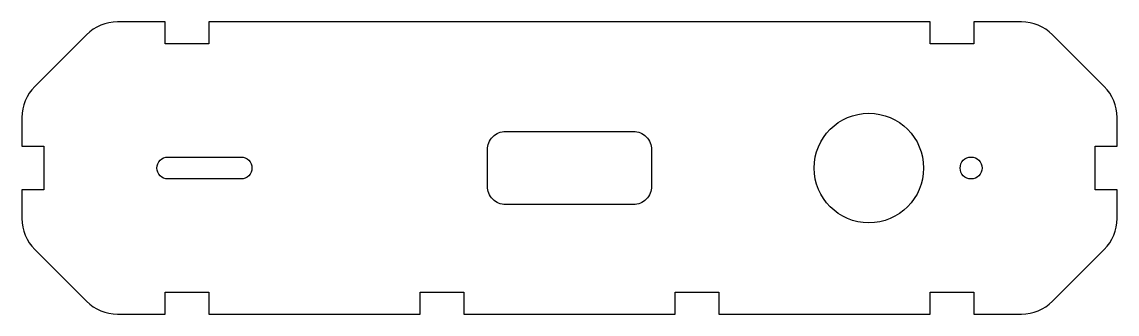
# Model space of a CAD drawing. Header units: millimetres. Extents: x -300 to 300, y -80 to 80.
import ezdxf

# ---------------------------------------------------------------- set-up
doc = ezdxf.new("R2010")
doc.units = ezdxf.units.MM

msp = doc.modelspace()

# ---------------------------------------------------------------- linework, layer by layer
for points in [[(81.85, -68), (81.85, -80), (197.56, -80), (197.56, -68), (221.56, -68), (221.56, -80), (247.63, -80, 0.198912), (264.6, -72.97), (292.97, -44.6, 0.198912), (300, -27.63), (300, -12), (288, -12), (288, 12), (300, 12), (300, 27.63, 0.198912), (292.97, 44.6), (264.6, 72.97, 0.198912), (247.63, 80), (221.56, 80), (221.56, 68), (197.56, 68), (197.56, 80), (-197.56, 80), (-197.56, 68), (-221.56, 68), (-221.56, 80), (-247.63, 80, 0.198912), (-264.6, 72.97), (-292.97, 44.6, 0.198912), (-300, 27.63), (-300, 12), (-288, 12), (-288, -12), (-300, -12), (-300, -27.63, 0.198912), (-292.97, -44.6), (-264.6, -72.97, 0.198912), (-247.63, -80), (-221.56, -80), (-221.56, -68), (-197.56, -68), (-197.56, -80), (-81.85, -80), (-81.85, -68), (-57.85, -68), (-57.85, -80), (57.85, -80), (57.85, -68)], [(-45, 10, -0.414214), (-35, 20), (35, 20, -0.414214), (45, 10), (45, -10, -0.414214), (35, -20), (-35, -20, -0.414214), (-45, -10)], [(-180, 5.98, -1), (-180, -6.02), (-220, -6.02, -1), (-220, 5.98)]]:
    msp.add_lwpolyline(points, format="xyb", close=True)
for centre, radius in [((164, -0.02), 30), ((220, 0), 6)]:
    msp.add_circle(centre, radius)

doc.saveas('drawing.dxf')
